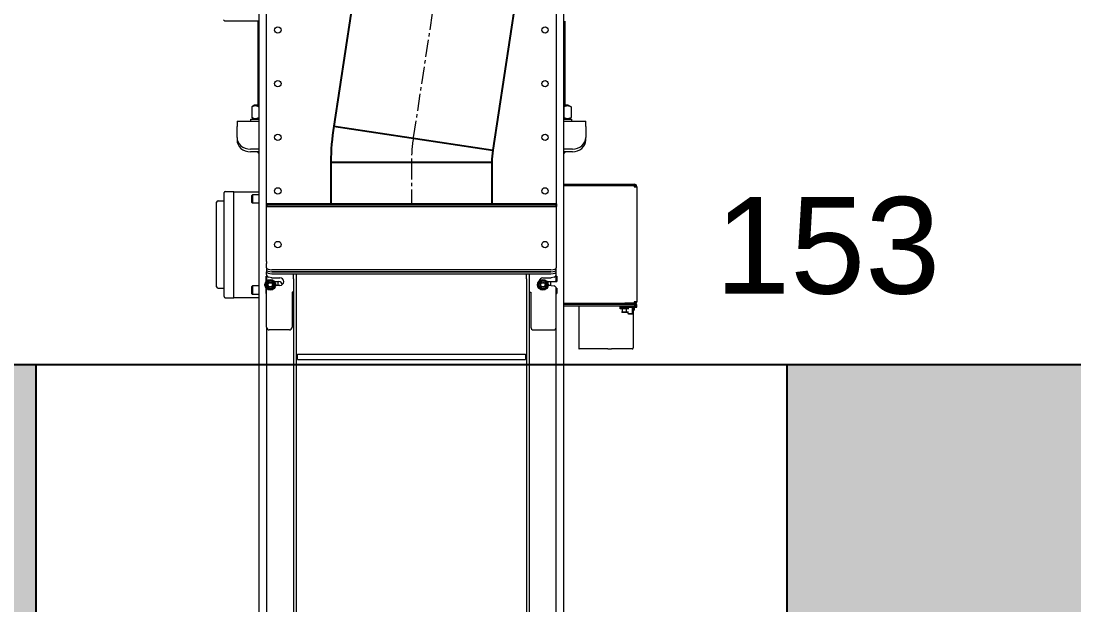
# Model space of a CAD drawing. Header units: millimetres. Extents: x 3220 to 226993, y 817 to 176024.
# Drawn here: x 71395 to 73358, y 73595 to 74683 of the extents above; entities that cross this region are included whole.
import ezdxf

# ---------------------------------------------------------------- set-up
doc = ezdxf.new("R2010")
doc.units = ezdxf.units.MM
doc.linetypes.add('AXES', pattern=[50.8, 31.75, -6.35, 6.35, -6.35])
doc.layers.add('Axe', color=1, linetype='AXES', lineweight=9)
doc.layers.add('Repère', color=76, linetype='Continuous')
doc.layers.add('Sichtbare Kanten(DIN)', color=7, linetype='Continuous', lineweight=50, true_color=0x3f3f3f)
doc.styles.get("Standard").update_dxf_attribs({"font": 'arial.ttf'})

# ---------------------------------------------------------------- blocks, each defined once
blk = doc.blocks.new('section 5-4')
h = blk.add_hatch()
h.set_pattern_fill('AR-CONC', color=256, scale=3)
h.set_pattern_definition([(50, (0, -4000), (546.554, -47.817), [57.15, -628.65]), (355, (0, -4000), (-105.73, 573.17), [45.72, -502.922]), (100.4514, (45.55, -4004), (440.824, 525.353), [48.57, -534.27]), (46.184, (0, -3847.6), (813.237, -126.127), [85.725, -942.975]), (96.6356, (67.8, -3858.1), (712.212, 742.28), [72.855, -801.407]), (351.184, (0, -3847.6), (712.212, 742.28), [68.58, -754.38]), (21, (76.2, -3885.7), (454.843, -306.796), [57.15, -628.65]), (326, (76.2, -3885.7), (185.406, 552.564), [45.72, -502.92]), (71.4514, (114.1, -3911.27), (640.25, 245.768), [48.57, -534.27]), (37.5, (0, -4000), (9.2658, 253.665), [0, -496.824, 0, -510.54, 0, -504.825]), (7.5, (0, -4000), (200.459, 300.5417), [0, -291.084, 0, -485.394, 0, -192.405]), (327.5, (-169.93, -4000), (406.7718, -17.1862), [0, -190.5, 0, -594.36, 0, -788.67]), (317.5, (-246.13, -4000), (444.3875, 76.2795), [0, -247.65, 0, -394.716, 0, -560.07])])
h.paths.add_polyline_path([(0, -4500), (-250, -4500), (-250, -8000), (0, -8000)])
h.paths.add_polyline_path([(6000, -7500), (3000, -7500), (3000, -8000), (6000, -8000)])
h.paths.add_polyline_path([(9000, -7500), (8750, -7500), (6000, -7500), (6000, -8000), (9000, -8000)])
h.paths.add_polyline_path([(15000, -7500), (12000, -7500), (12000, -8000), (15000, -8000)])
h.paths.add_polyline_path([(15000, -4500), (14750, -4500), (14750, -7500), (15000, -7500), (15000, -8000)])
h.paths.add_polyline_path([(15250, -4500), (15000, -4500), (15000, -8000), (15250, -8000)])
h.paths.add_polyline_path([(800, -8000), (800, -7500), (250, -7500), (250, -4500), (0, -4500), (0, -8000)])
h.paths.add_polyline_path([(2200, -7500), (2200, -8000), (3000, -8000), (3000, -7500)])
h.paths.add_polyline_path([(9950, -8000), (9950, -7500), (9000, -7500), (9000, -8000)])
h.paths.add_polyline_path([(11500, -7500), (11500, -8000), (12000, -8000), (12000, -7500)])
for points in [[(14750, -4500), (14750, -7500), (250, -7500), (250, -4500)], [(800, -7500), (800, -8500), (2200, -8500), (2200, -7500)]]:
    blk.add_lwpolyline(points)
blk = doc.blocks.new('be 500 pied R')
at = {"color": 6}
for q in [(270, 800), (-270, 795)]:
    blk.add_line((-270, 800), q, dxfattribs=at)
blk.add_lwpolyline([(270, 800), (270, 795), (-270, 795)], dxfattribs=at)
at = {"layer": 'Sichtbare Kanten(DIN)', "color": 5, "lineweight": 0}
for p, q in [((-270, 692.6), (-270, 1246)), ((270, 1246), (270, 692.6)), ((-284, -354), (-284, 1231.5)), ((284, -354), (284, 1231.5)), ((-347.5, 1142), (-347.5, 1140.7)), ((-284, 1140.7), (-347.5, 1140.7)), ((-286, 1140.7), (-286, 983.6)), ((286, 1140.7), (286, 983.6)), ((-292.4, 983.6), (-297.6, 980.6)), ((-284, 983.6), (-292.4, 983.6)), ((292.4, 983.6), (284, 983.6)), ((292.4, 983.6), (297.6, 980.6)), ((-297.6, 980.6), (-297.6, 961)), ((-284.3, 980.6), (-284.3, 961)), ((284.3, 980.6), (284.3, 961)), ((297.6, 980.6), (297.6, 961)), ((-325, 954), (-325, 944)), ((-325, 954), (-284, 954)), ((-325, 923.7), (-325, 944)), ((-299, 958), (-284, 958)), ((-299, 954), (-299, 958)), ((-292.4, 958), (-297.6, 961)), ((284, 958), (299, 958)), ((284, 954), (325, 954)), ((292.4, 958), (297.6, 961)), ((299, 954), (299, 958)), ((325, 944), (325, 954)), ((325, 944), (325, 923.7)), ((-325, 923.7), (-325, 918.7)), ((325, 918.7), (325, 923.7)), ((-284, 902), (-300, 902)), ((-284, 897), (-300, 897)), ((-286, 897), (-286, 895.4)), ((-286, 895.4), (-284, 895.4)), ((-285, 894.4), (-286, 895.4)), ((-284, 894.4), (-285, 894.4)), ((300, 902), (284, 902)), ((300, 897), (284, 897)), ((284, 895.4), (286, 895.4)), ((285, 894.4), (284, 894.4)), ((285, 894.4), (286, 895.4)), ((286, 897), (286, 895.4)), ((284, 836.5), (415.4, 836.5)), ((415.4, 834.5), (284, 834.5)), ((284, 834), (415.4, 834)), ((415.4, 836.5), (415.4, 834.5)), ((415.4, 834), (415.4, 831.9)), ((415.4, 831.9), (420, 831.9)), ((420, 831.9), (420, 617.1)), ((-360.3, 805.5), (-350.1, 805.5)), ((-349.1, 627), (-349.1, 821)), ((-347.1, 823), (-331.2, 823)), ((-331.2, 625), (-331.2, 823)), ((-331.2, 822.5), (-284, 822.5)), ((-297.2, 815.8), (-296, 817)), ((-297.2, 802.2), (-297.2, 815.8)), ((-296, 817), (-296, 801)), ((-284, 817), (-296, 817)), ((-363.1, 645.3), (-363.1, 802.8)), ((-297.2, 802.2), (-296, 801)), ((-284, 801), (-296, 801)), ((-270, 692.6), (-270, 688.8)), ((-270, 680.5), (-270, 688.8)), ((270, 692.6), (270, 688.8)), ((270, 688.8), (270, 680.5)), ((-270, 680.5), (-270, 676.7)), ((-270, 676.7), (-270, 673)), ((-270, 668), (-270, 673)), ((-270, 668), (-270, 658)), ((260, 677.1), (-260, 677.1)), ((260, 673.3), (-260, 673.3)), ((-260, 673.3), (260, 673.3)), ((-260, 669.6), (260, 669.6)), ((-219.8, 669.3), (-219.8, 669.6)), ((-219.8, 660.4), (-219.8, 669.3)), ((-214.8, 669.6), (-214.8, 669.3)), ((-214.8, 669.3), (-214.8, 660.4)), ((214.3, 669.3), (214.3, 669.6)), ((214.3, 660.4), (214.3, 669.3)), ((219.3, 669.6), (219.3, 669.3)), ((219.3, 669.3), (219.3, 660.4)), ((270, 676.7), (270, 680.5)), ((270, 673), (270, 676.7)), ((270, 668), (270, 673)), ((270, 658), (270, 668)), ((-273, 647.5), (-273, 650.5)), ((-271.1, 653.5), (-263.1, 658.2)), ((-270.9, 644.3), (-271.1, 653.5)), ((-270, 665), (-271, 665)), ((-271, 665), (-271, 665)), ((-271, 655), (-271, 665)), ((-270, 656.1), (-270, 658)), ((-260.4, 662.1), (-265.9, 663)), ((-263.1, 658.2), (-255.1, 653.7)), ((-259.6, 662), (-245, 662)), ((-255.1, 653.7), (-254.9, 644.5)), ((-255, 655), (-247, 655)), ((-245, 648), (-253.1, 648)), ((-249, 655), (-249, 648)), ((-219.8, 660.4), (-219.8, -424.3)), ((-214.8, 660.4), (-214.8, -424.3)), ((214.3, 660.4), (214.3, -424.3)), ((219.3, 660.4), (219.3, -424.3)), ((236.9, 653.5), (244.9, 658.2)), ((237.1, 644.3), (236.9, 653.5)), ((244.9, 658.2), (252.9, 653.7)), ((245, 662), (259.6, 662)), ((252.9, 653.7), (253.1, 644.5)), ((253, 655), (267, 655)), ((259.6, 648), (254.9, 648)), ((259, 655), (259, 648)), ((265.9, 663), (260.4, 662.1)), ((260.4, 647.9), (265.9, 647)), ((267, 655), (270, 655)), ((270, 665), (271, 665)), ((270, 658), (270, 655)), ((270, 655), (271, 655)), ((271, 665), (271, 665)), ((271, 665), (271, 655)), ((271, 655), (271, 655)), ((-360.3, 642.5), (-350.1, 642.5)), ((-297.2, 645.8), (-296, 647)), ((-297.2, 632.2), (-297.2, 645.8)), ((-297.2, 632.2), (-296, 631)), ((-296, 647), (-296, 631)), ((-284, 647), (-296, 647)), ((-284, 631), (-296, 631)), ((-271, 633), (-271, 643)), ((-270, 633), (-271, 633)), ((-271, 633), (-271, 633)), ((-262.9, 639.8), (-270.9, 644.3)), ((-270, 570), (-270, 641.9)), ((-254.9, 644.5), (-262.9, 639.8)), ((-222.5, 635), (-222.5, 570)), ((-219.8, 635), (-222.5, 635)), ((-220, 635), (-220, -488)), ((219.5, 635), (222.5, 635)), ((219.5, 635), (219.5, -383.5)), ((220, -488), (220, 635)), ((222.5, 635), (222.5, 570)), ((245.1, 639.8), (237.1, 644.3)), ((253.1, 644.5), (245.1, 639.8)), ((270, 643), (269.9, 643)), ((270, 643), (271, 643)), ((270, 643), (270, 642)), ((270, 570), (270, 642)), ((270, 633), (271, 633)), ((271, 643), (271, 643)), ((271, 643), (271, 633)), ((271, 633), (271, 633)), ((-347.1, 625), (-331.2, 625)), ((-331.2, 625.5), (-284, 625.5)), ((284, 615), (415.4, 615)), ((415, 612.5), (284, 612.5)), ((415, 609.5), (284, 609.5)), ((312, 609.5), (312, 529.5)), ((389.2, 604.5), (389.2, 609.5)), ((389.8, 609.5), (389.8, 608.6)), ((415.4, 614.5), (398, 614.5)), ((398, 614.5), (398, 612.5)), ((415, 612.5), (420, 612.5)), ((420, 609.5), (415, 609.5)), ((415.4, 617.1), (415.4, 615)), ((420, 617.1), (415.4, 617.1)), ((415.4, 614.5), (415.4, 612.5)), ((419.9, 607.5), (419.9, 609.5)), ((420, 609.5), (420, 612.5)), ((390.2, 604.5), (389.2, 604.5)), ((390.2, 605.5), (390.2, 604.5)), ((390.5, 604.9), (405.4, 604.9)), ((390.7, 606.5), (405.4, 606.5)), ((401.3, 607.5), (391.9, 607.5)), ((392.2, 598.1), (403.8, 598.1)), ((392.8, 603.9), (392.8, 599.1)), ((400.1, 603.9), (400.1, 599.1)), ((401.3, 607.5), (419.9, 607.5)), ((403.8, 604.9), (404, 604.8)), ((403.8, 598.1), (404, 598.2)), ((404, 606.5), (404, 607.5)), ((404, 604.8), (404, 604.9)), ((404, 595.3), (404, 598.2)), ((404, 595.3), (412, 595.3)), ((404.8, 594.5), (404, 595.3)), ((411.2, 594.5), (404.8, 594.5)), ((411.2, 594.5), (412, 595.3)), ((412, 595.3), (412, 607.5)), ((414.1, 534.5), (414.1, 604.5)), ((414.1, 534.5), (414.1, 604.5)), ((414.1, 601.3), (414.6, 601.6)), ((414.5, 607.5), (414.6, 607.4)), ((415.1, 606.9), (415.1, 602.1)), ((-270, 570), (-270, -491.5)), ((270, -491.5), (270, 570)), ((-227.5, 565), (-265, 565)), ((227.5, 565), (265, 565)), ((-212.5, 510), (-212.5, 520)), ((-212.5, 520), (212.5, 520)), ((212.5, 520), (212.5, 510)), ((312, 529.5), (312.4, 529.5)), ((366, 529.5), (312.4, 529.5)), ((366, 529.5), (373, 529.5)), ((411.4, 529.5), (373, 529.5)), ((411.4, 529.5), (411.5, 529.5)), ((-212.5, 510), (212.5, 510))]:
    blk.add_line(p, q, dxfattribs=at)
at = {"layer": 'Sichtbare Kanten(DIN)', "color": 5, "lineweight": 0, "flags": 128}
for points in [[(-284.3, 980.6), (-284.9, 981), (-285.5, 981.3), (-286.1, 981.6), (-286.7, 981.8), (-287.2, 982), (-287.8, 982.2), (-288.3, 982.3), (-288.8, 982.5), (-289.4, 982.6), (-289.9, 982.6), (-290.4, 982.7), (-290.9, 982.7), (-291.4, 982.7), (-291.9, 982.6), (-292.5, 982.6), (-293, 982.5), (-293.5, 982.3), (-294.1, 982.2), (-294.6, 982), (-295.2, 981.8), (-295.7, 981.6), (-296.3, 981.3), (-296.9, 981), (-297.6, 980.6)], [(297.6, 980.6), (296.9, 981), (296.3, 981.3), (295.7, 981.6), (295.2, 981.8), (294.6, 982), (294.1, 982.2), (293.5, 982.3), (293, 982.5), (292.5, 982.6), (291.9, 982.6), (291.4, 982.7), (290.9, 982.7), (290.4, 982.7), (289.9, 982.6), (289.4, 982.6), (288.8, 982.5), (288.3, 982.3), (287.8, 982.2), (287.2, 982), (286.7, 981.8), (286.1, 981.6), (285.5, 981.3), (284.9, 981), (284.3, 980.6)], [(-284, 980.7), (-284, 980.7), (-284, 980.7), (-284, 980.7), (-284, 980.7), (-284.1, 980.7), (-284.1, 980.7), (-284.1, 980.7), (-284.1, 980.7), (-284.1, 980.7), (-284.1, 980.7), (-284.1, 980.7), (-284.1, 980.7), (-284.2, 980.7), (-284.2, 980.7), (-284.2, 980.7), (-284.2, 980.6), (-284.2, 980.6), (-284.2, 980.6), (-284.2, 980.6), (-284.2, 980.6), (-284.2, 980.6), (-284.3, 980.6), (-284.3, 980.6), (-284.3, 980.6)], [(284.3, 980.6), (284.3, 980.6), (284.3, 980.6), (284.2, 980.6), (284.2, 980.6), (284.2, 980.6), (284.2, 980.6), (284.2, 980.6), (284.2, 980.6), (284.2, 980.7), (284.2, 980.7), (284.2, 980.7), (284.1, 980.7), (284.1, 980.7), (284.1, 980.7), (284.1, 980.7), (284.1, 980.7), (284.1, 980.7), (284.1, 980.7), (284.1, 980.7), (284, 980.7), (284, 980.7), (284, 980.7), (284, 980.7), (284, 980.7)], [(-297.6, 961), (-296.9, 960.6), (-296.3, 960.3), (-295.7, 960), (-295.2, 959.8), (-294.6, 959.6), (-294.1, 959.4), (-293.5, 959.3), (-293, 959.1), (-292.5, 959), (-291.9, 959), (-291.4, 958.9), (-290.9, 958.9), (-290.4, 958.9), (-289.9, 959), (-289.4, 959), (-288.8, 959.1), (-288.3, 959.3), (-287.8, 959.4), (-287.2, 959.6), (-286.7, 959.8), (-286.1, 960), (-285.5, 960.3), (-284.9, 960.6), (-284.3, 961)], [(-284.3, 961), (-284.3, 961), (-284.3, 961), (-284.2, 961), (-284.2, 961), (-284.2, 961), (-284.2, 961), (-284.2, 961), (-284.2, 961), (-284.2, 960.9), (-284.2, 960.9), (-284.2, 960.9), (-284.1, 960.9), (-284.1, 960.9), (-284.1, 960.9), (-284.1, 960.9), (-284.1, 960.9), (-284.1, 960.9), (-284.1, 960.9), (-284.1, 960.9), (-284, 960.9), (-284, 960.9), (-284, 960.9), (-284, 960.9), (-284, 960.9)], [(284, 960.9), (284, 960.9), (284, 960.9), (284, 960.9), (284, 960.9), (284.1, 960.9), (284.1, 960.9), (284.1, 960.9), (284.1, 960.9), (284.1, 960.9), (284.1, 960.9), (284.1, 960.9), (284.1, 960.9), (284.2, 960.9), (284.2, 960.9), (284.2, 960.9), (284.2, 961), (284.2, 961), (284.2, 961), (284.2, 961), (284.2, 961), (284.2, 961), (284.3, 961), (284.3, 961), (284.3, 961)], [(284.3, 961), (284.9, 960.6), (285.5, 960.3), (286.1, 960), (286.7, 959.8), (287.2, 959.6), (287.8, 959.4), (288.3, 959.3), (288.8, 959.1), (289.4, 959), (289.9, 959), (290.4, 958.9), (290.9, 958.9), (291.4, 958.9), (291.9, 959), (292.5, 959), (293, 959.1), (293.5, 959.3), (294.1, 959.4), (294.6, 959.6), (295.2, 959.8), (295.7, 960), (296.3, 960.3), (296.9, 960.6), (297.6, 961)], [(392.8, 603.9), (392.8, 604), (392.7, 604), (392.7, 604.1), (392.6, 604.1), (392.5, 604.2), (392.5, 604.2), (392.4, 604.3), (392.4, 604.3), (392.3, 604.3), (392.3, 604.4), (392.2, 604.4), (392.2, 604.4), (392.1, 604.4), (392.1, 604.4), (392, 604.5), (392, 604.5), (391.9, 604.5), (391.9, 604.5), (391.8, 604.5), (391.8, 604.5), (391.7, 604.5), (391.7, 604.5), (391.6, 604.5), (391.6, 604.5)], [(391.6, 598.5), (391.6, 598.5), (391.7, 598.5), (391.7, 598.5), (391.8, 598.5), (391.8, 598.5), (391.9, 598.5), (391.9, 598.5), (392, 598.5), (392, 598.5), (392.1, 598.6), (392.1, 598.6), (392.2, 598.6), (392.2, 598.6), (392.3, 598.6), (392.3, 598.7), (392.4, 598.7), (392.4, 598.7), (392.5, 598.8), (392.5, 598.8), (392.6, 598.9), (392.7, 598.9), (392.7, 599), (392.8, 599), (392.8, 599.1)], [(400.1, 603.9), (399.8, 604), (399.5, 604.1), (399.1, 604.2), (398.8, 604.2), (398.5, 604.3), (398.2, 604.4), (397.9, 604.4), (397.6, 604.4), (397.3, 604.5), (397.1, 604.5), (396.8, 604.5), (396.5, 604.5), (396.2, 604.5), (395.9, 604.5), (395.6, 604.5), (395.3, 604.4), (395.1, 604.4), (394.8, 604.4), (394.5, 604.3), (394.2, 604.2), (393.8, 604.2), (393.5, 604.1), (393.2, 604), (392.8, 603.9)], [(392.8, 599.1), (393.2, 599), (393.5, 598.9), (393.8, 598.8), (394.2, 598.8), (394.5, 598.7), (394.8, 598.6), (395.1, 598.6), (395.3, 598.6), (395.6, 598.5), (395.9, 598.5), (396.2, 598.5), (396.5, 598.5), (396.8, 598.5), (397.1, 598.5), (397.3, 598.5), (397.6, 598.6), (397.9, 598.6), (398.2, 598.6), (398.5, 598.7), (398.8, 598.8), (399.1, 598.8), (399.5, 598.9), (399.8, 599), (400.1, 599.1)], [(404.7, 604.1), (404.5, 604.2), (404.3, 604.3), (404.1, 604.3), (404, 604.4), (403.8, 604.4), (403.6, 604.4), (403.4, 604.5), (403.2, 604.5), (403, 604.5), (402.8, 604.5), (402.7, 604.5), (402.5, 604.5), (402.3, 604.5), (402.1, 604.5), (401.9, 604.4), (401.8, 604.4), (401.6, 604.4), (401.4, 604.3), (401.2, 604.3), (401, 604.2), (400.8, 604.2), (400.6, 604.1), (400.4, 604), (400.1, 603.9)], [(400.1, 599.1), (400.4, 599), (400.6, 598.9), (400.8, 598.8), (401, 598.8), (401.2, 598.7), (401.4, 598.7), (401.6, 598.6), (401.8, 598.6), (401.9, 598.6), (402.1, 598.5), (402.3, 598.5), (402.5, 598.5), (402.7, 598.5), (402.8, 598.5), (403, 598.5), (403.2, 598.5), (403.4, 598.5), (403.6, 598.6), (403.8, 598.6), (404, 598.6), (404.1, 598.7), (404.3, 598.7), (404.5, 598.8), (404.7, 598.9)], [(415.1, 606.9), (415, 606.9), (415, 607), (414.9, 607), (414.8, 607), (414.8, 607), (414.7, 607.1), (414.7, 607.1), (414.6, 607.1), (414.5, 607.1), (414.5, 607.1), (414.4, 607.2), (414.4, 607.2), (414.3, 607.2), (414.2, 607.2), (414.2, 607.2), (414.1, 607.2), (414.1, 607.3), (414, 607.3), (413.9, 607.3), (413.9, 607.3), (413.8, 607.3), (413.8, 607.3), (413.7, 607.3), (413.7, 607.3)], [(414.1, 601.8), (414.2, 601.8), (414.2, 601.8), (414.2, 601.8), (414.3, 601.8), (414.3, 601.8), (414.4, 601.8), (414.4, 601.8), (414.4, 601.9), (414.5, 601.9), (414.5, 601.9), (414.6, 601.9), (414.6, 601.9), (414.6, 601.9), (414.7, 601.9), (414.7, 601.9), (414.8, 602), (414.8, 602), (414.8, 602), (414.9, 602), (414.9, 602), (415, 602), (415, 602.1), (415.1, 602.1), (415.1, 602.1)], [(414.6, 607.4), (414.6, 607.4), (414.7, 607.4), (414.7, 607.4), (414.7, 607.4), (414.7, 607.4), (414.7, 607.3), (414.8, 607.3), (414.8, 607.3), (414.8, 607.3), (414.8, 607.3), (414.8, 607.3), (414.9, 607.2), (414.9, 607.2), (414.9, 607.2), (414.9, 607.2), (414.9, 607.1), (415, 607.1), (415, 607.1), (415, 607.1), (415, 607), (415, 607), (415.1, 607), (415.1, 606.9), (415.1, 606.9)], [(415.1, 602.1), (415.1, 602.1), (415.1, 602), (415, 602), (415, 602), (415, 601.9), (415, 601.9), (415, 601.9), (414.9, 601.9), (414.9, 601.8), (414.9, 601.8), (414.9, 601.8), (414.9, 601.8), (414.8, 601.7), (414.8, 601.7), (414.8, 601.7), (414.8, 601.7), (414.8, 601.7), (414.7, 601.7), (414.7, 601.6), (414.7, 601.6), (414.7, 601.6), (414.7, 601.6), (414.6, 601.6), (414.6, 601.6)]]:
    blk.add_lwpolyline(points, dxfattribs=at)
at = {"layer": 'Sichtbare Kanten(DIN)', "color": 5, "lineweight": 0}
for centre, radius in [((-249, 1124), 6), ((249, 1124), 6), ((-249, 1024), 6), ((249, 1024), 6), ((-249, 924), 6), ((249, 924), 6), ((-249, 824), 6), ((249, 824), 6), ((-249, 724), 6), ((249, 724), 6), ((-263, 649), 10), ((-263, 649), 7.3), ((-263, 649), 5), ((-263, 649), 4), ((245, 649), 10), ((245, 649), 7.3), ((245, 649), 5), ((245, 649), 4)]:
    blk.add_circle(centre, radius, dxfattribs=at)
for centre, radius, start, end in [((-347.5, 1143.2), 2.5, 180, 270), ((415.4, 831.9), 4.6, 0, 90), ((415.4, 831.9), 2.6, 0, 90), ((-360.3, 802.8), 2.75, 90, 180), ((-350.1, 806.5), 1, 270, 0), ((-347.1, 821), 2, 90, 180), ((-265, 668), 5, 180, 260), ((265, 668), 5, 280, 0), ((-269, 650.5), 4, 143.582, 180), ((-267, 658), 3, 180, 209.79), ((-259.6, 667), 5, 260, 270), ((-247, 649), 6, 2.4049, 90), ((-245, 655), 7, 270, 90), ((245, 655), 7, 90, 169.7134), ((259.6, 667), 5, 270, 280), ((259.6, 643), 5, 80, 90), ((267, 658), 3, 270, 0), ((-360.3, 645.3), 2.75, 180, 270), ((-350.1, 641.5), 1, 0, 90), ((-269, 647.5), 4, 180, 216.418), ((265, 642), 5, 0, 80), ((-347.1, 627), 2, 180, 270), ((415.4, 617.1), 4.6, 270, 0), ((415.4, 617.1), 2.6, 270, 0), ((-265, 570), 5, 180, 270), ((-227.5, 570), 5, 270, 0), ((227.5, 570), 5, 180, 270), ((265, 570), 5, 270, 0)]:
    blk.add_arc(centre, radius, start, end, dxfattribs=at)
for centre, major_axis, ratio, start_param, end_param in [((-300, 923.7), (-25, 0), 0.866025, 0, 1.570796), ((300, 923.7), (25, 0), 0.866025, 4.712389, 6.283185), ((-300, 918.7), (-25, 0), 0.866025, 0, 1.570796), ((300, 918.7), (25, 0), 0.866025, 4.712389, 6.283185), ((-260, 680.5), (-10, 0), 0.34202, 0, 1.570796), ((-260, 676.7), (-10, 0), 0.34202, 0, 1.570796), ((-260, 676.7), (-10, 0), 0.34202, 0, 1.570796), ((-260, 673), (-10, 0), 0.34202, 0, 1.570796), ((260, 680.5), (10, 0), 0.34202, 4.712389, 6.283185), ((260, 676.7), (10, 0), 0.34202, 4.712389, 6.283185), ((260, 676.7), (10, 0), 0.34202, 4.712389, 6.283185), ((260, 673), (10, 0), 0.34202, 4.712389, 6.283185), ((391.9, 605.5), (0, 4), 0.842966, 0, 0.959827), ((391.9, 605.5), (0, 2), 0.842966, 0, 1.570796), ((404.9, 605.5), (0, -2), 0.842966, 3.706664, 4.18879), ((411.4, 604.5), (0, -5), 0.537967, 1.570796, 2.214297), ((411.5, 604.5), (0, 5), 0.529919, 4.712389, 5.35589), ((411.4, 534.5), (0, -5), 0.537967, 0, 1.570796), ((411.5, 534.5), (0, -5), 0.529919, 0, 1.570796)]:
    blk.add_ellipse(centre, major_axis=major_axis, ratio=ratio, start_param=start_param, end_param=end_param, dxfattribs=at)
blk = doc.blocks.new('153 L')
blk.add_blockref('be 500 pied R', (0, 500))

msp = doc.modelspace()

# ---------------------------------------------------------------- linework, layer by layer
at = {"color": 4}
for p, q in [((71978.1, 74487.3), (72274.7, 74442.2)), ((72273, 74419.7), (71973, 74419.7))]:
    msp.add_line(p, q, dxfattribs=at)
at = {"color": 4, "elevation": 0}
for points in [[(72106.8, 75423.1), (72106.8, 75345.8, -0.037711), (72105.1, 75323.2), (71978.1, 74487.3, 0.037711), (71973, 74419.7), (71973, 74342.4)], [(72406.8, 75423.1), (72406.8, 75345.8, -0.037711), (72401.7, 75278.2), (72274.7, 74442.2, 0.037711), (72273, 74419.7), (72273, 74342.4)]]:
    msp.add_lwpolyline(points, format="xyb", dxfattribs=at)
at = {"layer": 'Axe', "elevation": 0}
msp.add_lwpolyline([(72256.8, 75423.1), (72256.8, 75345.8, -0.037711), (72253.4, 75300.7), (72126.4, 74464.8, 0.037711), (72123, 74419.7), (72123, 74342.4)], format="xyb", dxfattribs=at)

# ---------------------------------------------------------------- block references
for name, p in [('section 5-4', (70623, 81542.4)), ('153 L', (72123, 73042.4))]:
    msp.add_blockref(name, p)

# ---------------------------------------------------------------- texts
at = {"layer": 'Repère', "insert": (72689.1, 74355), "char_height": 180, "attachment_point": 1}
msp.add_mtext_dynamic_manual_height_columns('153', width=7197.386, gutter_width=12.5, heights=[0], dxfattribs=at)

doc.saveas('drawing.dxf')
